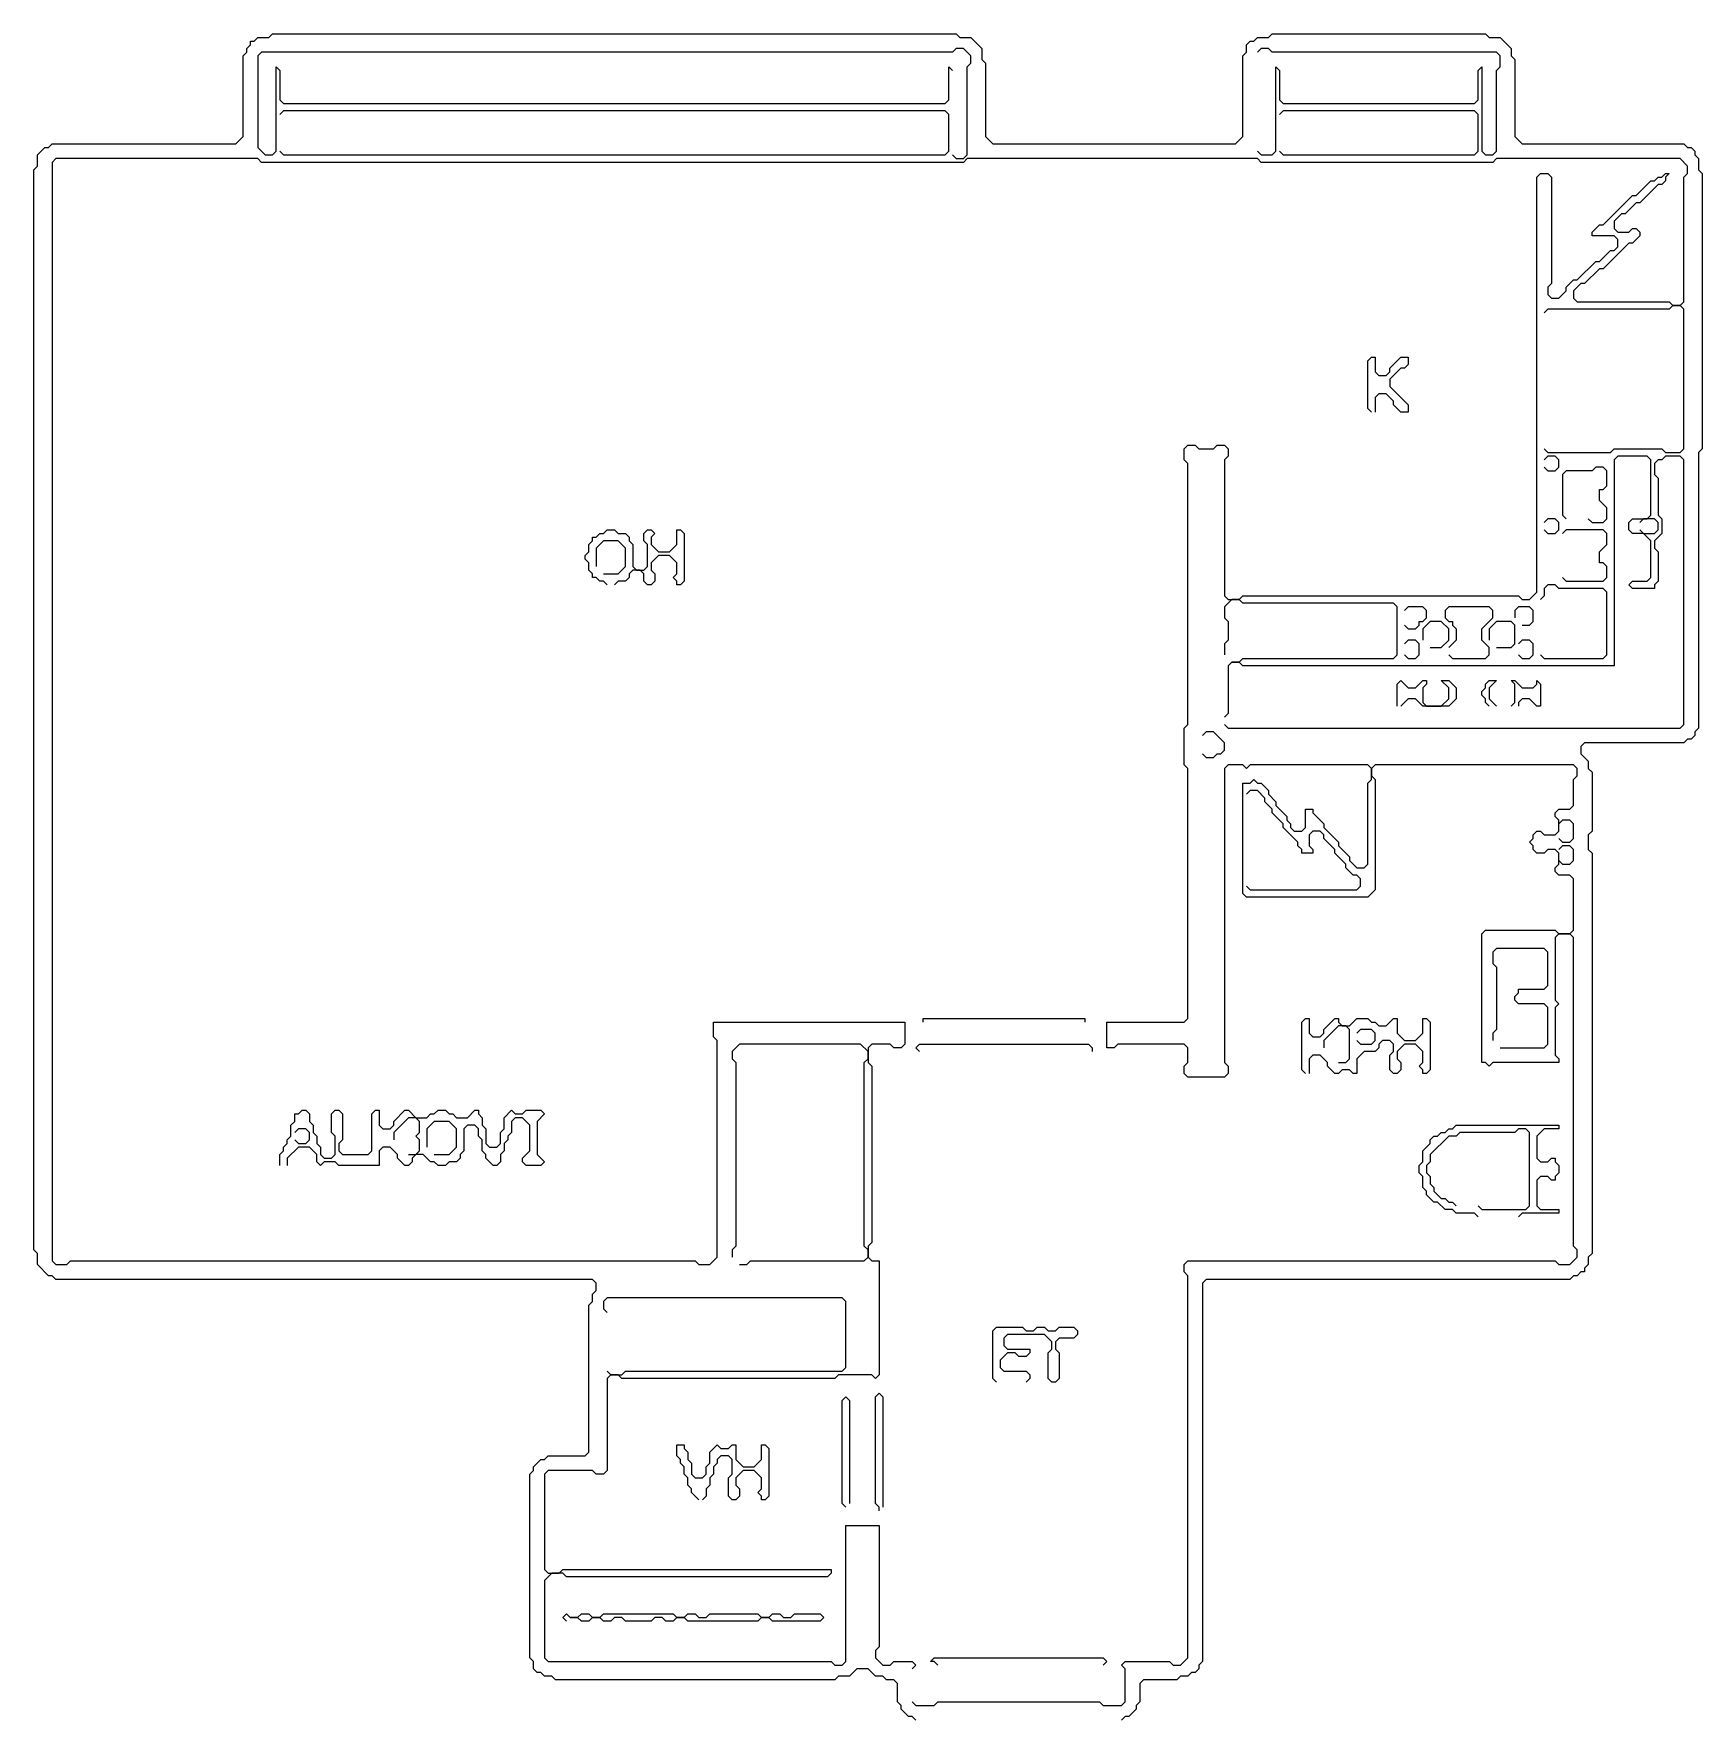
# Model space of a CAD drawing. Header units: metres. Extents: x 35 to 489, y 22 to 481.
import ezdxf

# ---------------------------------------------------------------- set-up
doc = ezdxf.new("R2010")
doc.units = ezdxf.units.M

msp = doc.modelspace()

# ---------------------------------------------------------------- linework, layer by layer
for p, q in [((93, 477), (94, 478)), ((94, 478), (94, 479)), ((94, 479), (95, 479)), ((95, 479), (96, 480)), ((96, 480), (99, 480)), ((99, 480), (100, 481)), ((100, 481), (286, 481)), ((286, 481), (287, 480)), ((287, 480), (290, 480)), ((290, 480), (293, 477)), ((365, 478), (366, 479)), ((365, 476), (365, 478)), ((366, 479), (367, 479)), ((367, 479), (368, 480)), ((368, 480), (371, 480)), ((371, 480), (372, 481)), ((372, 481), (430, 481)), ((430, 481), (431, 480)), ((431, 480), (434, 480)), ((434, 480), (437, 477)), ((92, 475), (93, 476)), ((92, 453), (92, 475)), ((93, 476), (93, 477)), ((97, 476), (96, 475)), ((96, 475), (96, 450)), ((285, 476), (97, 476)), ((286, 477), (285, 476)), ((288, 477), (286, 477)), ((290, 475), (288, 477)), ((289, 472), (290, 473)), ((290, 473), (290, 475)), ((293, 477), (293, 474)), ((293, 474), (294, 473)), ((294, 473), (294, 453)), ((364, 475), (365, 476)), ((364, 453), (364, 475)), ((369, 477), (368, 476)), ((371, 477), (369, 477)), ((372, 476), (371, 477)), ((433, 476), (372, 476)), ((434, 475), (433, 476)), ((434, 472), (434, 475)), ((437, 477), (437, 475)), ((437, 475), (438, 474)), ((438, 474), (438, 453)), ((101, 449), (101, 472)), ((101, 472), (102, 471)), ((102, 471), (102, 463)), ((284, 463), (284, 472)), ((284, 472), (285, 471)), ((289, 448), (289, 472)), ((373, 449), (373, 472)), ((373, 472), (374, 471)), ((374, 471), (374, 463)), ((428, 471), (429, 472)), ((428, 463), (428, 471)), ((429, 472), (429, 449)), ((433, 471), (434, 472)), ((433, 449), (433, 471)), ((102, 463), (103, 462)), ((103, 460), (102, 459)), ((103, 462), (283, 462)), ((283, 460), (103, 460)), ((283, 462), (284, 463)), ((284, 459), (283, 460)), ((284, 449), (284, 459)), ((374, 463), (375, 462)), ((375, 460), (374, 459)), ((375, 462), (427, 462)), ((427, 460), (375, 460)), ((427, 462), (428, 463)), ((428, 459), (427, 460)), ((428, 449), (428, 459)), ((36, 448), (38, 450)), ((38, 450), (39, 450)), ((39, 450), (40, 451)), ((40, 451), (90, 451)), ((90, 451), (92, 453)), ((96, 450), (98, 448)), ((294, 453), (296, 451)), ((296, 451), (362, 451)), ((362, 451), (364, 453)), ((438, 453), (440, 451)), ((440, 451), (484, 451)), ((484, 451), (485, 450)), ((485, 450), (486, 450)), ((486, 450), (487, 449)), ((36, 445), (36, 448)), ((41, 447), (40, 446)), ((40, 446), (40, 147)), ((96, 447), (41, 447)), ((97, 446), (96, 447)), ((288, 446), (97, 446)), ((98, 448), (100, 448)), ((100, 448), (101, 449)), ((102, 449), (103, 448)), ((103, 448), (283, 448)), ((283, 448), (284, 449)), ((285, 448), (286, 447)), ((286, 447), (288, 447)), ((288, 447), (289, 448)), ((289, 447), (288, 446)), ((368, 447), (289, 447)), ((368, 449), (369, 448)), ((369, 446), (368, 447)), ((369, 448), (372, 448)), ((432, 446), (369, 446)), ((372, 448), (373, 449)), ((374, 449), (375, 448)), ((375, 448), (427, 448)), ((427, 448), (428, 449)), ((429, 449), (430, 448)), ((430, 448), (432, 448)), ((432, 448), (433, 449)), ((433, 447), (432, 446)), ((483, 447), (433, 447)), ((485, 445), (483, 447)), ((487, 449), (487, 448)), ((487, 448), (488, 447)), ((488, 447), (488, 444)), ((35, 444), (36, 445)), ((35, 150), (35, 444)), ((444, 442), (445, 443)), ((444, 329), (444, 442)), ((445, 443), (447, 443)), ((447, 443), (448, 442)), ((448, 442), (448, 413)), ((471, 437), (475, 441)), ((475, 441), (476, 441)), ((476, 441), (477, 442)), ((477, 442), (478, 442)), ((478, 442), (479, 443)), ((479, 441), (478, 440)), ((479, 443), (480, 443)), ((480, 443), (479, 442)), ((479, 442), (479, 441)), ((484, 442), (485, 443)), ((484, 408), (484, 442)), ((485, 443), (485, 445)), ((488, 444), (489, 443)), ((489, 443), (489, 368)), ((462, 429), (470, 437)), ((470, 437), (471, 437)), ((477, 440), (472, 435)), ((478, 440), (477, 440)), ((467, 432), (465, 430)), ((468, 432), (467, 432)), ((471, 435), (468, 432)), ((472, 435), (471, 435)), ((459, 427), (461, 429)), ((459, 426), (459, 427)), ((461, 429), (462, 429)), ((465, 430), (465, 428)), ((465, 428), (466, 427)), ((466, 427), (469, 427)), ((469, 427), (470, 428)), ((470, 428), (471, 428)), ((471, 428), (472, 427)), ((472, 427), (472, 426)), ((465, 426), (459, 426)), ((469, 424), (462, 417)), ((466, 425), (465, 426)), ((465, 422), (466, 423)), ((466, 423), (466, 425)), ((470, 424), (469, 424)), ((472, 426), (470, 424)), ((455, 414), (460, 419)), ((460, 419), (461, 419)), ((461, 419), (464, 422)), ((464, 422), (465, 422)), ((452, 412), (454, 414)), ((454, 414), (455, 414)), ((461, 417), (457, 413)), ((462, 417), (461, 417)), ((448, 413), (447, 412)), ((447, 412), (447, 410)), ((447, 410), (448, 409)), ((448, 409), (450, 409)), ((450, 409), (452, 411)), ((452, 411), (452, 412)), ((456, 413), (454, 411)), ((454, 411), (454, 409)), ((454, 409), (455, 408)), ((457, 413), (456, 413)), ((447, 406), (446, 405)), ((480, 406), (447, 406)), ((455, 408), (480, 408)), ((480, 408), (481, 407)), ((481, 407), (480, 406)), ((483, 407), (481, 407)), ((481, 407), (483, 407)), ((483, 407), (484, 408)), ((484, 406), (483, 407)), ((484, 368), (484, 406)), ((398, 392), (399, 393)), ((398, 379), (398, 392)), ((399, 393), (400, 393)), ((400, 393), (400, 389)), ((404, 390), (407, 393)), ((407, 393), (409, 393)), ((409, 391), (408, 390)), ((409, 393), (409, 391)), ((400, 389), (401, 388)), ((401, 388), (403, 388)), ((403, 388), (404, 389)), ((404, 389), (404, 390)), ((407, 390), (404, 387)), ((404, 387), (404, 385)), ((408, 390), (407, 390)), ((401, 383), (400, 382)), ((400, 382), (400, 378)), ((403, 383), (401, 383)), ((405, 381), (403, 383)), ((404, 385), (409, 380)), ((405, 380), (405, 381)), ((399, 378), (398, 379)), ((407, 378), (405, 380)), ((409, 378), (407, 378)), ((409, 380), (409, 378)), ((348, 368), (349, 369)), ((348, 365), (348, 368)), ((349, 369), (351, 369)), ((351, 369), (352, 368)), ((352, 368), (356, 368)), ((356, 368), (357, 369)), ((357, 369), (359, 369)), ((359, 369), (360, 368)), ((360, 368), (360, 366)), ((446, 368), (447, 367)), ((464, 367), (465, 368)), ((465, 368), (478, 368)), ((478, 368), (479, 367)), ((483, 367), (484, 368)), ((489, 368), (488, 367)), ((349, 364), (348, 365)), ((349, 293), (349, 364)), ((360, 366), (359, 365)), ((359, 365), (359, 328)), ((447, 366), (446, 365)), ((446, 363), (447, 362)), ((447, 367), (464, 367)), ((449, 366), (447, 366)), ((450, 365), (449, 366)), ((449, 362), (450, 363)), ((450, 363), (450, 365)), ((460, 363), (459, 362)), ((462, 363), (460, 363)), ((463, 362), (462, 363)), ((466, 366), (465, 365)), ((465, 365), (465, 309)), ((474, 366), (466, 366)), ((475, 365), (474, 366)), ((475, 350), (475, 365)), ((477, 365), (476, 364)), ((476, 364), (476, 361)), ((478, 365), (477, 365)), ((479, 366), (478, 365)), ((479, 367), (483, 367)), ((483, 366), (479, 366)), ((484, 365), (483, 366)), ((484, 293), (484, 365)), ((488, 367), (488, 292)), ((447, 362), (449, 362)), ((452, 362), (451, 361)), ((451, 361), (451, 350)), ((459, 362), (452, 362)), ((463, 358), (463, 362)), ((476, 361), (477, 360)), ((477, 360), (477, 350)), ((461, 354), (461, 357)), ((461, 357), (462, 357)), ((463, 352), (461, 354)), ((462, 357), (463, 358)), ((447, 349), (446, 348)), ((449, 349), (447, 349)), ((450, 348), (449, 349)), ((451, 350), (452, 349)), ((458, 349), (459, 348)), ((462, 348), (463, 349)), ((463, 349), (463, 352)), ((469, 348), (470, 349)), ((470, 349), (474, 349)), ((473, 349), (472, 348)), ((476, 349), (473, 349)), ((474, 349), (475, 350)), ((477, 348), (476, 349)), ((477, 350), (478, 349)), ((478, 349), (478, 345)), ((188, 344), (189, 345)), ((189, 345), (190, 345)), ((190, 345), (191, 346)), ((191, 346), (193, 346)), ((193, 346), (194, 345)), ((194, 345), (196, 345)), ((196, 345), (197, 344)), ((201, 345), (202, 346)), ((201, 343), (201, 345)), ((202, 346), (203, 346)), ((203, 346), (204, 345)), ((204, 345), (203, 344)), ((210, 342), (210, 346)), ((210, 346), (211, 346)), ((211, 346), (212, 345)), ((212, 345), (212, 332)), ((446, 346), (447, 345)), ((447, 345), (449, 345)), ((449, 345), (450, 346)), ((450, 346), (450, 348)), ((452, 346), (451, 345)), ((462, 346), (452, 346)), ((459, 348), (462, 348)), ((463, 345), (462, 346)), ((463, 342), (463, 345)), ((469, 346), (469, 348)), ((470, 345), (469, 346)), ((473, 345), (470, 345)), ((472, 346), (473, 345)), ((473, 345), (476, 345)), ((475, 343), (473, 345)), ((476, 345), (477, 346)), ((478, 345), (476, 343)), ((477, 346), (477, 348)), ((185, 339), (186, 340)), ((186, 342), (187, 343)), ((186, 340), (186, 342)), ((187, 343), (187, 344)), ((187, 344), (188, 344)), ((190, 343), (188, 341)), ((188, 341), (188, 336)), ((194, 343), (190, 343)), ((196, 341), (194, 343)), ((196, 336), (196, 341)), ((197, 344), (197, 343)), ((197, 343), (198, 342)), ((198, 342), (198, 336)), ((202, 342), (201, 343)), ((202, 336), (202, 342)), ((203, 344), (203, 342)), ((203, 342), (205, 340)), ((205, 340), (208, 340)), ((208, 340), (210, 342)), ((461, 340), (463, 342)), ((461, 337), (461, 340)), ((475, 333), (475, 343)), ((476, 343), (476, 341)), ((476, 341), (477, 340)), ((477, 340), (477, 332)), ((185, 338), (185, 339)), ((186, 337), (185, 338)), ((186, 335), (186, 337)), ((194, 334), (196, 336)), ((198, 336), (199, 335)), ((201, 335), (202, 336)), ((205, 339), (203, 337)), ((203, 337), (203, 335)), ((208, 339), (205, 339)), ((210, 337), (208, 339)), ((210, 334), (210, 337)), ((462, 337), (461, 337)), ((463, 336), (462, 337)), ((463, 333), (463, 336)), ((187, 334), (186, 335)), ((187, 333), (187, 334)), ((188, 333), (187, 333)), ((189, 332), (188, 333)), ((190, 332), (189, 332)), ((190, 334), (194, 334)), ((191, 331), (190, 332)), ((194, 332), (193, 331)), ((196, 332), (194, 332)), ((197, 333), (196, 332)), ((198, 335), (197, 334)), ((197, 334), (197, 333)), ((200, 335), (198, 335)), ((199, 335), (201, 335)), ((201, 334), (200, 335)), ((201, 332), (201, 334)), ((202, 331), (201, 332)), ((203, 331), (202, 331)), ((203, 335), (204, 334)), ((204, 332), (203, 331)), ((204, 334), (204, 332)), ((209, 333), (210, 334)), ((210, 332), (209, 333)), ((210, 331), (210, 332)), ((211, 331), (210, 331)), ((212, 332), (211, 331)), ((447, 331), (446, 330)), ((449, 331), (447, 331)), ((450, 330), (449, 331)), ((451, 333), (452, 332)), ((452, 332), (462, 332)), ((462, 332), (463, 333)), ((469, 331), (470, 332)), ((470, 330), (469, 331)), ((470, 332), (474, 332)), ((474, 332), (475, 333)), ((477, 332), (476, 331)), ((476, 331), (476, 330)), ((359, 328), (360, 327)), ((361, 327), (359, 325)), ((360, 327), (363, 327)), ((363, 327), (361, 327)), ((363, 327), (364, 328)), ((364, 326), (363, 327)), ((364, 328), (439, 328)), ((405, 326), (364, 326)), ((406, 325), (405, 326)), ((439, 328), (440, 327)), ((440, 327), (442, 327)), ((442, 327), (444, 329)), ((446, 328), (445, 327)), ((446, 330), (446, 328)), ((462, 330), (450, 330)), ((463, 329), (462, 330)), ((463, 312), (463, 329)), ((476, 330), (470, 330)), ((359, 325), (359, 322)), ((359, 322), (360, 321)), ((406, 312), (406, 325)), ((409, 325), (408, 324)), ((413, 325), (409, 325)), ((414, 324), (413, 325)), ((413, 321), (414, 322)), ((414, 322), (414, 324)), ((420, 325), (419, 324)), ((419, 324), (419, 322)), ((419, 322), (420, 321)), ((431, 325), (420, 325)), ((429, 319), (432, 322)), ((432, 324), (431, 325)), ((432, 322), (432, 324)), ((439, 325), (438, 324)), ((438, 324), (438, 322)), ((442, 325), (439, 325)), ((443, 324), (442, 325)), ((443, 321), (443, 324)), ((360, 321), (360, 316)), ((408, 320), (409, 319)), ((409, 319), (411, 319)), ((411, 319), (412, 320)), ((412, 320), (412, 321)), ((412, 321), (413, 321)), ((415, 321), (413, 319)), ((413, 319), (413, 316)), ((418, 321), (415, 321)), ((420, 319), (418, 321)), ((420, 321), (421, 321)), ((420, 316), (420, 319)), ((421, 321), (421, 320)), ((421, 320), (422, 319)), ((422, 319), (422, 316)), ((429, 316), (429, 319)), ((433, 321), (431, 319)), ((431, 319), (431, 316)), ((437, 321), (433, 321)), ((438, 320), (437, 321)), ((438, 315), (438, 320)), ((440, 320), (442, 320)), ((442, 320), (443, 321)), ((360, 316), (359, 315)), ((359, 315), (359, 312)), ((409, 316), (408, 315)), ((411, 316), (409, 316)), ((412, 315), (411, 316)), ((412, 312), (412, 315)), ((415, 314), (418, 314)), ((418, 314), (420, 316)), ((422, 316), (420, 314)), ((431, 314), (429, 316)), ((431, 312), (431, 314)), ((433, 314), (437, 314)), ((437, 314), (438, 315)), ((440, 316), (439, 315)), ((442, 316), (440, 316)), ((443, 315), (442, 316)), ((443, 312), (443, 315)), ((361, 310), (360, 309)), ((360, 309), (360, 296)), ((361, 310), (363, 310)), ((363, 310), (361, 310)), ((363, 310), (364, 311)), ((364, 309), (363, 310)), ((364, 311), (405, 311)), ((465, 309), (364, 309)), ((405, 311), (406, 312)), ((408, 312), (409, 311)), ((409, 311), (411, 311)), ((411, 311), (412, 312)), ((420, 312), (421, 311)), ((421, 311), (430, 311)), ((430, 311), (431, 312)), ((439, 312), (440, 311)), ((440, 311), (442, 311)), ((442, 311), (443, 312)), ((445, 312), (446, 311)), ((446, 311), (462, 311)), ((462, 311), (463, 312)), ((406, 304), (407, 305)), ((406, 298), (406, 304)), ((407, 305), (409, 303)), ((409, 303), (411, 303)), ((411, 303), (413, 305)), ((413, 305), (414, 305)), ((414, 304), (413, 303)), ((413, 303), (413, 299)), ((414, 305), (414, 304)), ((420, 303), (418, 305)), ((418, 305), (420, 305)), ((420, 305), (422, 303)), ((420, 300), (420, 303)), ((422, 303), (422, 300)), ((429, 302), (430, 303)), ((430, 304), (431, 305)), ((430, 303), (430, 304)), ((431, 305), (433, 305)), ((433, 305), (431, 303)), ((431, 303), (431, 300)), ((438, 304), (437, 305)), ((437, 305), (438, 305)), ((438, 305), (440, 303)), ((438, 299), (438, 304)), ((440, 303), (443, 303)), ((443, 303), (444, 304)), ((444, 304), (444, 305)), ((444, 305), (445, 304)), ((445, 304), (445, 298)), ((409, 300), (407, 298)), ((411, 300), (409, 300)), ((413, 298), (411, 300)), ((413, 299), (414, 298)), ((418, 298), (420, 300)), ((422, 300), (420, 298)), ((429, 301), (429, 302)), ((430, 300), (429, 301)), ((430, 299), (430, 300)), ((431, 298), (430, 299)), ((431, 300), (433, 298)), ((437, 298), (438, 299)), ((440, 300), (439, 299)), ((439, 299), (439, 298)), ((442, 300), (440, 300)), ((444, 298), (442, 300)), ((360, 296), (359, 295)), ((420, 298), (413, 298)), ((414, 298), (418, 298)), ((445, 298), (444, 298)), ((348, 292), (349, 293)), ((348, 282), (348, 292)), ((354, 291), (353, 290)), ((356, 291), (354, 291)), ((359, 288), (356, 291)), ((359, 293), (360, 292)), ((360, 292), (483, 292)), ((483, 292), (484, 293)), ((487, 290), (486, 289)), ((488, 292), (487, 291)), ((487, 291), (487, 290)), ((353, 285), (354, 284)), ((356, 284), (357, 285)), ((357, 285), (358, 285)), ((358, 285), (359, 286)), ((359, 286), (359, 288)), ((457, 288), (456, 287)), ((456, 287), (456, 285)), ((456, 285), (458, 283)), ((484, 288), (457, 288)), ((485, 289), (484, 288)), ((486, 289), (485, 289)), ((349, 281), (348, 282)), ((349, 213), (349, 281)), ((354, 284), (356, 284)), ((360, 282), (359, 281)), ((359, 281), (359, 201)), ((364, 282), (360, 282)), ((365, 281), (364, 282)), ((366, 282), (365, 281)), ((398, 282), (366, 282)), ((399, 281), (398, 282)), ((400, 282), (399, 281)), ((399, 281), (399, 279)), ((399, 278), (399, 281)), ((454, 282), (400, 282)), ((455, 281), (454, 282)), ((455, 279), (455, 281)), ((458, 283), (458, 281)), ((458, 281), (459, 280)), ((459, 280), (459, 264)), ((364, 247), (364, 277)), ((364, 277), (366, 277)), ((366, 277), (367, 278)), ((367, 278), (368, 277)), ((368, 277), (369, 277)), ((369, 277), (371, 275)), ((398, 277), (399, 278)), ((398, 255), (398, 277)), ((399, 279), (400, 278)), ((400, 278), (400, 248)), ((454, 278), (455, 279)), ((454, 271), (454, 278)), ((366, 275), (365, 274)), ((368, 275), (366, 275)), ((370, 273), (368, 275)), ((370, 272), (370, 273)), ((372, 270), (370, 272)), ((371, 275), (371, 274)), ((371, 274), (373, 272)), ((373, 272), (373, 271)), ((373, 271), (376, 268)), ((453, 270), (454, 271)), ((372, 269), (372, 270)), ((375, 266), (372, 269)), ((376, 268), (376, 267)), ((376, 267), (377, 266)), ((381, 265), (381, 270)), ((381, 270), (383, 270)), ((383, 270), (383, 269)), ((383, 269), (386, 266)), ((449, 269), (450, 270)), ((449, 268), (449, 269)), ((450, 267), (449, 268)), ((450, 270), (453, 270)), ((451, 267), (450, 266)), ((450, 264), (450, 267)), ((453, 267), (451, 267)), ((454, 266), (453, 267)), ((375, 265), (375, 266)), ((379, 261), (375, 265)), ((377, 266), (377, 265)), ((377, 265), (378, 264)), ((378, 264), (380, 264)), ((380, 264), (381, 265)), ((383, 264), (382, 263)), ((382, 263), (382, 260)), ((385, 264), (383, 264)), ((386, 263), (385, 264)), ((386, 266), (386, 265)), ((386, 265), (390, 261)), ((386, 262), (386, 263)), ((389, 259), (386, 262)), ((442, 261), (443, 262)), ((443, 263), (444, 264)), ((443, 262), (443, 263)), ((444, 264), (445, 264)), ((445, 264), (446, 263)), ((446, 263), (449, 263)), ((449, 263), (450, 264)), ((450, 262), (451, 261)), ((453, 261), (454, 262)), ((454, 262), (454, 266)), ((459, 264), (458, 263)), ((458, 263), (458, 259)), ((379, 260), (379, 261)), ((380, 259), (379, 260)), ((380, 258), (380, 259)), ((383, 258), (380, 258)), ((382, 260), (383, 259)), ((383, 259), (383, 258)), ((389, 258), (389, 259)), ((392, 255), (389, 258)), ((390, 261), (390, 260)), ((390, 260), (393, 257)), ((443, 260), (442, 261)), ((443, 259), (443, 260)), ((444, 258), (443, 259)), ((446, 258), (444, 258)), ((447, 259), (446, 258)), ((449, 259), (447, 259)), ((450, 258), (449, 259)), ((451, 260), (450, 259)), ((450, 255), (450, 258)), ((451, 261), (453, 261)), ((453, 260), (451, 260)), ((454, 259), (453, 260)), ((454, 256), (454, 259)), ((458, 259), (459, 258)), ((459, 258), (459, 149)), ((392, 254), (392, 255)), ((394, 252), (392, 254)), ((393, 257), (393, 256)), ((393, 256), (395, 254)), ((395, 254), (397, 254)), ((397, 254), (398, 255)), ((449, 254), (450, 255)), ((449, 253), (449, 254)), ((450, 252), (449, 253)), ((450, 256), (451, 255)), ((451, 255), (453, 255)), ((453, 255), (454, 256)), ((365, 249), (366, 248)), ((366, 248), (395, 248)), ((395, 252), (394, 252)), ((396, 251), (395, 252)), ((395, 248), (396, 249)), ((396, 249), (396, 251)), ((400, 248), (398, 246)), ((453, 252), (450, 252)), ((454, 251), (453, 252)), ((454, 237), (454, 251)), ((365, 246), (364, 247)), ((398, 246), (365, 246)), ((429, 236), (430, 237)), ((429, 201), (429, 236)), ((430, 237), (449, 237)), ((449, 237), (450, 236)), ((450, 236), (449, 235)), ((449, 235), (449, 218)), ((453, 236), (450, 236)), ((450, 236), (453, 236)), ((453, 236), (454, 237)), ((454, 235), (453, 236)), ((454, 151), (454, 235)), ((433, 232), (432, 231)), ((432, 231), (432, 228)), ((446, 232), (433, 232)), ((447, 231), (446, 232)), ((447, 222), (447, 231)), ((432, 228), (433, 227)), ((433, 227), (433, 210)), ((439, 220), (439, 221)), ((439, 221), (446, 221)), ((446, 221), (447, 222)), ((438, 219), (439, 220)), ((438, 218), (438, 219)), ((439, 217), (438, 218)), ((446, 217), (439, 217)), ((447, 216), (446, 217)), ((447, 206), (447, 216)), ((449, 218), (450, 217)), ((450, 217), (449, 216)), ((449, 216), (449, 203)), ((220, 208), (220, 212)), ((220, 212), (272, 212)), ((272, 212), (272, 206)), ((277, 212), (277, 213)), ((277, 213), (321, 213)), ((321, 213), (321, 212)), ((327, 205), (327, 212)), ((327, 212), (348, 212)), ((348, 212), (349, 213)), ((380, 212), (381, 213)), ((380, 199), (380, 212)), ((381, 213), (382, 213)), ((382, 213), (382, 209)), ((386, 210), (389, 213)), ((389, 213), (390, 213)), ((390, 213), (390, 212)), ((390, 212), (391, 211)), ((393, 211), (395, 213)), ((395, 213), (398, 213)), ((398, 213), (399, 212)), ((399, 212), (400, 212)), ((400, 212), (401, 211)), ((403, 211), (405, 213)), ((405, 213), (406, 213)), ((406, 213), (406, 209)), ((413, 209), (413, 213)), ((413, 213), (414, 213)), ((414, 213), (415, 212)), ((415, 212), (415, 199)), ((221, 207), (220, 208)), ((221, 148), (221, 207)), ((382, 209), (383, 208)), ((383, 208), (385, 208)), ((385, 208), (386, 209)), ((390, 211), (386, 207)), ((386, 209), (386, 210)), ((386, 207), (386, 205)), ((392, 211), (390, 211)), ((391, 211), (393, 211)), ((393, 210), (392, 211)), ((393, 202), (393, 210)), ((396, 210), (395, 209)), ((395, 207), (396, 206)), ((399, 210), (396, 210)), ((400, 209), (399, 210)), ((399, 206), (400, 207)), ((400, 207), (400, 209)), ((401, 211), (403, 211)), ((402, 207), (401, 206)), ((404, 207), (402, 207)), ((405, 206), (404, 207)), ((406, 209), (408, 207)), ((408, 207), (411, 207)), ((411, 207), (413, 209)), ((433, 210), (432, 209)), ((432, 209), (432, 207)), ((227, 206), (225, 204)), ((225, 204), (225, 202)), ((225, 202), (226, 201)), ((260, 206), (227, 206)), ((262, 204), (260, 206)), ((261, 201), (262, 202)), ((263, 206), (262, 205)), ((262, 205), (262, 201)), ((262, 202), (262, 204)), ((268, 206), (263, 206)), ((269, 205), (268, 206)), ((271, 205), (269, 205)), ((272, 206), (271, 205)), ((275, 205), (276, 206)), ((276, 204), (275, 205)), ((276, 206), (322, 206)), ((322, 206), (323, 205)), ((323, 205), (323, 204)), ((329, 205), (327, 205)), ((330, 206), (329, 205)), ((348, 206), (330, 206)), ((349, 205), (348, 206)), ((349, 201), (349, 205)), ((383, 203), (382, 202)), ((382, 202), (382, 198)), ((385, 203), (383, 203)), ((387, 201), (385, 203)), ((392, 201), (393, 202)), ((397, 204), (395, 202)), ((395, 202), (395, 198)), ((396, 206), (399, 206)), ((400, 204), (397, 204)), ((401, 205), (400, 204)), ((401, 206), (401, 205)), ((404, 203), (405, 204)), ((404, 199), (404, 203)), ((405, 204), (405, 206)), ((408, 206), (406, 204)), ((406, 204), (406, 202)), ((406, 202), (407, 201)), ((411, 206), (408, 206)), ((413, 204), (411, 206)), ((413, 201), (413, 204)), ((434, 205), (446, 205)), ((446, 205), (447, 206)), ((449, 203), (450, 202)), ((450, 202), (450, 201)), ((226, 201), (226, 151)), ((261, 151), (261, 201)), ((262, 201), (263, 200)), ((263, 200), (263, 152)), ((348, 200), (349, 201)), ((348, 198), (348, 200)), ((349, 197), (348, 198)), ((359, 201), (360, 200)), ((360, 198), (359, 197)), ((360, 200), (360, 198)), ((381, 198), (380, 199)), ((387, 200), (387, 201)), ((389, 198), (387, 200)), ((390, 198), (389, 198)), ((390, 201), (392, 201)), ((391, 199), (390, 198)), ((393, 199), (391, 199)), ((394, 198), (393, 199)), ((395, 198), (394, 198)), ((405, 198), (404, 199)), ((406, 198), (405, 198)), ((407, 199), (406, 198)), ((407, 201), (407, 199)), ((412, 200), (413, 201)), ((413, 199), (412, 200)), ((413, 198), (413, 199)), ((414, 198), (413, 198)), ((415, 199), (414, 198)), ((430, 201), (429, 201)), ((431, 200), (430, 201)), ((432, 201), (431, 200)), ((450, 201), (432, 201)), ((359, 197), (349, 197)), ((105, 184), (106, 185)), ((105, 181), (105, 184)), ((106, 185), (106, 187)), ((106, 187), (107, 187)), ((107, 187), (108, 188)), ((108, 188), (109, 188)), ((109, 188), (110, 187)), ((110, 187), (110, 185)), ((110, 185), (111, 184)), ((111, 184), (111, 182)), ((116, 187), (117, 188)), ((116, 182), (116, 187)), ((117, 188), (118, 188)), ((118, 188), (119, 187)), ((119, 187), (119, 180)), ((127, 187), (128, 188)), ((127, 177), (127, 187)), ((128, 188), (129, 188)), ((129, 188), (129, 184)), ((129, 184), (130, 183)), ((132, 183), (133, 184)), ((133, 185), (136, 188)), ((137, 186), (133, 182)), ((133, 184), (133, 185)), ((136, 188), (137, 188)), ((137, 188), (139, 186)), ((139, 186), (137, 186)), ((139, 186), (142, 186)), ((140, 185), (139, 186)), ((140, 182), (140, 185)), ((142, 186), (143, 187)), ((144, 185), (142, 183)), ((143, 187), (144, 187)), ((144, 187), (145, 188)), ((148, 185), (144, 185)), ((145, 188), (147, 188)), ((147, 188), (148, 187)), ((148, 187), (149, 187)), ((150, 183), (148, 185)), ((149, 187), (150, 186)), ((150, 186), (153, 186)), ((153, 184), (152, 183)), ((153, 186), (155, 188)), ((155, 184), (153, 184)), ((155, 188), (156, 188)), ((156, 183), (155, 184)), ((156, 188), (156, 187)), ((156, 187), (157, 186)), ((157, 186), (157, 184)), ((157, 184), (158, 183)), ((163, 186), (165, 188)), ((163, 183), (163, 186)), ((165, 188), (166, 187)), ((166, 186), (165, 185)), ((165, 185), (165, 182)), ((166, 187), (168, 187)), ((168, 186), (166, 186)), ((168, 187), (169, 188)), ((170, 184), (168, 186)), ((169, 188), (173, 188)), ((170, 177), (170, 184)), ((174, 187), (172, 185)), ((172, 185), (172, 176)), ((173, 188), (174, 187)), ((421, 183), (422, 184)), ((422, 184), (450, 184)), ((450, 184), (450, 183)), ((104, 180), (105, 181)), ((104, 179), (104, 180)), ((107, 183), (106, 182)), ((106, 180), (107, 179)), ((109, 183), (107, 183)), ((110, 182), (109, 183)), ((109, 179), (110, 180)), ((110, 180), (110, 182)), ((111, 182), (112, 181)), ((112, 181), (112, 179)), ((117, 181), (116, 182)), ((117, 176), (117, 181)), ((119, 180), (118, 179)), ((130, 183), (132, 183)), ((133, 182), (133, 180)), ((139, 181), (140, 182)), ((140, 180), (139, 181)), ((140, 177), (140, 180)), ((142, 183), (142, 178)), ((150, 178), (150, 183)), ((152, 183), (152, 177)), ((156, 181), (156, 183)), ((157, 180), (156, 181)), ((157, 177), (157, 180)), ((158, 183), (158, 179)), ((162, 182), (163, 183)), ((162, 179), (162, 182)), ((164, 180), (163, 179)), ((165, 182), (164, 181)), ((164, 181), (164, 180)), ((415, 180), (416, 181)), ((420, 181), (415, 176)), ((415, 179), (415, 180)), ((416, 181), (417, 181)), ((417, 181), (418, 182)), ((418, 182), (419, 182)), ((419, 182), (420, 183)), ((420, 183), (421, 183)), ((422, 181), (420, 181)), ((423, 182), (422, 181)), ((438, 182), (423, 182)), ((439, 183), (438, 182)), ((441, 183), (439, 183)), ((442, 182), (441, 183)), ((442, 162), (442, 182)), ((446, 183), (444, 181)), ((444, 181), (444, 175)), ((450, 183), (446, 183)), ((102, 176), (103, 177)), ((102, 173), (102, 176)), ((103, 178), (104, 179)), ((103, 177), (103, 178)), ((107, 178), (104, 175)), ((104, 175), (104, 173)), ((107, 179), (109, 179)), ((110, 178), (107, 178)), ((112, 176), (110, 178)), ((112, 179), (113, 178)), ((112, 174), (112, 176)), ((113, 178), (113, 176)), ((113, 176), (114, 175)), ((114, 175), (116, 175)), ((116, 175), (117, 176)), ((118, 179), (118, 177)), ((118, 177), (119, 176)), ((119, 176), (126, 176)), ((126, 176), (127, 177)), ((130, 178), (129, 177)), ((129, 177), (129, 173)), ((132, 178), (130, 178)), ((134, 176), (132, 178)), ((134, 175), (134, 176)), ((136, 173), (134, 175)), ((137, 176), (139, 176)), ((139, 176), (138, 175)), ((138, 175), (138, 174)), ((139, 176), (140, 177)), ((141, 176), (139, 176)), ((143, 174), (141, 176)), ((144, 176), (148, 176)), ((148, 176), (150, 178)), ((151, 175), (150, 174)), ((152, 177), (151, 176)), ((151, 176), (151, 175)), ((158, 176), (157, 177)), ((158, 179), (159, 178)), ((158, 175), (158, 176)), ((160, 173), (158, 175)), ((159, 178), (161, 178)), ((161, 178), (162, 179)), ((163, 177), (162, 176)), ((162, 176), (162, 174)), ((163, 179), (163, 177)), ((168, 175), (170, 177)), ((168, 174), (168, 175)), ((172, 176), (174, 174)), ((413, 177), (415, 179)), ((413, 174), (413, 177)), ((415, 176), (415, 174)), ((444, 175), (445, 174)), ((447, 174), (448, 175)), ((448, 175), (449, 175)), ((449, 175), (449, 174)), ((113, 173), (112, 174)), ((114, 174), (113, 173)), ((117, 174), (114, 174)), ((118, 173), (117, 174)), ((129, 173), (118, 173)), ((137, 173), (136, 173)), ((138, 174), (137, 173)), ((144, 174), (143, 174)), ((145, 173), (144, 174)), ((147, 173), (145, 173)), ((148, 174), (147, 173)), ((150, 174), (148, 174)), ((161, 173), (160, 173)), ((162, 174), (161, 173)), ((169, 173), (168, 174)), ((173, 173), (169, 173)), ((174, 174), (173, 173)), ((412, 173), (413, 174)), ((412, 171), (412, 173)), ((413, 170), (412, 171)), ((413, 167), (413, 170)), ((415, 174), (414, 173)), ((414, 173), (414, 171)), ((414, 171), (415, 170)), ((415, 170), (415, 168)), ((445, 170), (444, 169)), ((445, 174), (447, 174)), ((447, 170), (445, 170)), ((448, 169), (447, 170)), ((449, 174), (450, 173)), ((450, 171), (449, 170)), ((449, 170), (449, 169)), ((450, 173), (450, 171)), ((414, 166), (413, 167)), ((414, 165), (414, 166)), ((415, 168), (416, 167)), ((416, 167), (416, 166)), ((416, 166), (418, 164)), ((444, 169), (444, 162)), ((449, 169), (448, 169)), ((416, 163), (414, 165)), ((417, 163), (416, 163)), ((419, 161), (417, 163)), ((418, 164), (419, 164)), ((419, 164), (420, 163)), ((421, 161), (419, 161)), ((420, 163), (421, 163)), ((421, 163), (422, 162)), ((422, 160), (421, 161)), ((428, 162), (429, 161)), ((429, 161), (441, 161)), ((441, 161), (442, 162)), ((444, 162), (445, 161)), ((445, 161), (450, 161)), ((450, 161), (450, 160)), ((427, 160), (422, 160)), ((428, 159), (427, 160)), ((440, 160), (439, 159)), ((450, 160), (440, 160)), ((263, 152), (262, 151)), ((36, 149), (35, 150)), ((36, 146), (36, 149)), ((40, 147), (41, 146)), ((44, 146), (45, 147)), ((45, 147), (215, 147)), ((215, 147), (216, 146)), ((219, 146), (221, 148)), ((226, 151), (225, 150)), ((225, 150), (225, 148)), ((229, 146), (230, 147)), ((230, 147), (261, 147)), ((262, 150), (261, 151)), ((261, 147), (262, 148)), ((262, 151), (262, 148)), ((262, 148), (262, 150)), ((262, 148), (263, 147)), ((263, 147), (265, 147)), ((265, 147), (265, 116)), ((348, 146), (349, 147)), ((349, 147), (449, 147)), ((449, 147), (450, 146)), ((453, 146), (455, 148)), ((455, 150), (454, 151)), ((455, 148), (455, 150)), ((459, 149), (458, 148)), ((458, 148), (458, 146)), ((39, 143), (36, 146)), ((40, 143), (39, 143)), ((41, 142), (40, 143)), ((41, 146), (44, 146)), ((216, 146), (219, 146)), ((227, 146), (229, 146)), ((348, 144), (348, 146)), ((349, 143), (348, 144)), ((349, 39), (349, 143)), ((450, 146), (453, 146)), ((454, 143), (453, 142)), ((455, 143), (454, 143)), ((456, 144), (455, 143)), ((457, 144), (456, 144)), ((458, 146), (457, 145)), ((457, 145), (457, 144)), ((187, 142), (41, 142)), ((188, 141), (187, 142)), ((187, 138), (188, 139)), ((187, 136), (187, 138)), ((188, 139), (188, 141)), ((354, 142), (353, 141)), ((353, 141), (353, 38)), ((453, 142), (354, 142)), ((186, 135), (187, 136)), ((186, 95), (186, 135)), ((191, 137), (190, 136)), ((190, 136), (190, 134)), ((190, 134), (191, 133)), ((255, 137), (191, 137)), ((256, 136), (255, 137)), ((256, 118), (256, 136)), ((296, 128), (297, 129)), ((297, 129), (304, 129)), ((304, 129), (305, 128)), ((307, 128), (308, 129)), ((308, 129), (310, 129)), ((310, 129), (311, 128)), ((313, 128), (314, 129)), ((314, 129), (318, 129)), ((318, 129), (319, 128)), ((296, 115), (296, 128)), ((300, 127), (299, 126)), ((299, 126), (299, 124)), ((299, 124), (300, 123)), ((310, 127), (300, 127)), ((305, 128), (307, 128)), ((312, 125), (310, 127)), ((311, 128), (313, 128)), ((312, 123), (312, 125)), ((314, 126), (313, 125)), ((313, 125), (313, 123)), ((318, 126), (314, 126)), ((319, 127), (318, 126)), ((319, 128), (319, 127)), ((300, 122), (298, 120)), ((298, 120), (298, 118)), ((300, 123), (306, 123)), ((302, 122), (300, 122)), ((303, 121), (302, 122)), ((305, 121), (303, 121)), ((306, 122), (305, 121)), ((306, 123), (306, 122)), ((311, 122), (312, 123)), ((311, 115), (311, 122)), ((313, 123), (314, 122)), ((314, 122), (314, 115)), ((191, 117), (192, 116)), ((192, 116), (191, 115)), ((191, 115), (191, 90)), ((192, 116), (195, 116)), ((194, 116), (192, 116)), ((195, 115), (194, 116)), ((195, 116), (196, 117)), ((253, 115), (195, 115)), ((196, 117), (255, 117)), ((254, 116), (253, 115)), ((263, 116), (254, 116)), ((255, 117), (256, 118)), ((264, 115), (263, 116)), ((265, 116), (264, 115)), ((297, 114), (296, 115)), ((298, 118), (299, 117)), ((299, 117), (305, 117)), ((305, 117), (306, 116)), ((306, 115), (305, 114)), ((306, 116), (306, 115)), ((312, 114), (311, 115)), ((314, 115), (313, 114)), ((264, 110), (265, 111)), ((265, 111), (266, 110)), ((313, 114), (312, 114)), ((255, 109), (256, 110)), ((255, 81), (255, 109)), ((256, 110), (257, 109)), ((257, 109), (257, 81)), ((264, 81), (264, 110)), ((266, 110), (266, 80)), ((210, 94), (210, 97)), ((210, 97), (212, 97)), ((212, 97), (212, 96)), ((219, 95), (221, 97)), ((221, 97), (222, 96)), ((224, 96), (225, 97)), ((225, 97), (226, 97)), ((226, 97), (226, 93)), ((233, 93), (233, 97)), ((233, 97), (234, 97)), ((234, 97), (235, 96)), ((171, 91), (173, 93)), ((173, 93), (174, 93)), ((174, 93), (175, 94)), ((175, 94), (185, 94)), ((185, 94), (186, 95)), ((211, 93), (210, 94)), ((211, 92), (211, 93)), ((212, 91), (211, 92)), ((212, 96), (213, 95)), ((213, 95), (213, 93)), ((213, 93), (214, 92)), ((214, 92), (214, 89)), ((218, 91), (219, 92)), ((219, 92), (219, 95)), ((221, 92), (220, 91)), ((222, 94), (221, 93)), ((221, 93), (221, 92)), ((222, 96), (224, 96)), ((224, 94), (222, 94)), ((225, 93), (224, 94)), ((225, 89), (225, 93)), ((226, 93), (228, 91)), ((231, 91), (233, 93)), ((235, 96), (235, 83)), ((170, 89), (171, 90)), ((170, 39), (170, 89)), ((171, 90), (171, 91)), ((175, 90), (174, 89)), ((174, 89), (174, 63)), ((187, 90), (175, 90)), ((188, 89), (187, 90)), ((190, 89), (188, 89)), ((191, 90), (190, 89)), ((212, 89), (212, 91)), ((213, 88), (212, 89)), ((213, 86), (213, 88)), ((214, 89), (215, 88)), ((215, 88), (217, 88)), ((217, 88), (218, 89)), ((218, 89), (218, 91)), ((220, 89), (219, 88)), ((219, 88), (219, 86)), ((220, 91), (220, 89)), ((224, 88), (225, 89)), ((224, 83), (224, 88)), ((228, 90), (226, 88)), ((226, 88), (226, 86)), ((228, 91), (231, 91)), ((231, 90), (228, 90)), ((233, 88), (231, 90)), ((233, 85), (233, 88)), ((214, 85), (213, 86)), ((214, 84), (214, 85)), ((216, 82), (214, 84)), ((218, 83), (217, 82)), ((219, 86), (218, 85)), ((218, 85), (218, 83)), ((225, 82), (224, 83)), ((226, 86), (227, 85)), ((227, 83), (226, 82)), ((227, 85), (227, 83)), ((232, 84), (233, 85)), ((233, 83), (232, 84)), ((233, 82), (233, 83)), ((235, 83), (234, 82)), ((226, 82), (225, 82)), ((234, 82), (233, 82)), ((256, 80), (255, 81)), ((265, 80), (264, 81)), ((265, 79), (265, 80)), ((256, 38), (256, 75)), ((256, 75), (265, 75)), ((265, 75), (265, 42)), ((174, 63), (175, 62)), ((176, 62), (174, 60)), ((174, 60), (174, 39)), ((175, 62), (178, 62)), ((179, 62), (176, 62)), ((178, 62), (179, 63)), ((179, 63), (252, 63)), ((180, 61), (179, 62)), ((251, 61), (180, 61)), ((252, 62), (251, 61)), ((252, 63), (252, 62)), ((179, 50), (180, 51)), ((180, 51), (181, 50)), ((183, 50), (184, 51)), ((184, 51), (186, 51)), ((186, 51), (187, 50)), ((189, 50), (190, 51)), ((190, 51), (209, 51)), ((209, 51), (210, 50)), ((212, 50), (213, 51)), ((213, 51), (215, 51)), ((215, 51), (216, 50)), ((218, 50), (219, 51)), ((219, 51), (232, 51)), ((232, 51), (233, 50)), ((235, 50), (236, 51)), ((236, 51), (238, 51)), ((238, 51), (239, 50)), ((241, 50), (242, 51)), ((242, 51), (249, 51)), ((249, 51), (250, 50)), ((180, 49), (179, 50)), ((181, 50), (183, 50)), ((183, 50), (181, 50)), ((184, 49), (183, 50)), ((186, 49), (184, 49)), ((187, 50), (186, 49)), ((187, 50), (189, 50)), ((189, 50), (187, 50)), ((190, 49), (189, 50)), ((192, 49), (190, 49)), ((193, 50), (192, 49)), ((195, 50), (193, 50)), ((196, 49), (195, 50)), ((203, 49), (196, 49)), ((204, 50), (203, 49)), ((206, 50), (204, 50)), ((207, 49), (206, 50)), ((209, 49), (207, 49)), ((210, 50), (209, 49)), ((210, 50), (212, 50)), ((212, 50), (210, 50)), ((213, 49), (212, 50)), ((232, 49), (213, 49)), ((216, 50), (218, 50)), ((233, 50), (232, 49)), ((233, 50), (235, 50)), ((235, 50), (233, 50)), ((236, 49), (235, 50)), ((249, 49), (236, 49)), ((239, 50), (241, 50)), ((250, 50), (249, 49)), ((265, 42), (264, 41)), ((171, 38), (170, 39)), ((171, 36), (171, 38)), ((174, 39), (175, 38)), ((175, 38), (252, 38)), ((252, 38), (253, 37)), ((253, 37), (255, 37)), ((255, 37), (256, 38)), ((264, 41), (264, 39)), ((264, 39), (266, 37)), ((266, 37), (268, 37)), ((268, 37), (269, 38)), ((269, 38), (274, 38)), ((274, 38), (275, 37)), ((275, 37), (274, 36)), ((279, 38), (280, 39)), ((280, 38), (279, 38)), ((280, 39), (326, 39)), ((281, 37), (280, 38)), ((326, 39), (327, 38)), ((327, 38), (326, 37)), ((331, 37), (332, 38)), ((332, 36), (331, 37)), ((332, 38), (344, 38)), ((344, 38), (345, 37)), ((345, 37), (347, 37)), ((347, 37), (349, 39)), ((353, 38), (352, 37)), ((352, 37), (352, 36)), ((172, 35), (171, 36)), ((173, 35), (172, 35)), ((174, 34), (173, 35)), ((176, 34), (174, 34)), ((177, 33), (176, 34)), ((253, 33), (177, 33)), ((254, 34), (253, 33)), ((257, 34), (254, 34)), ((259, 36), (257, 34)), ((262, 36), (259, 36)), ((264, 34), (262, 36)), ((266, 34), (264, 34)), ((267, 33), (266, 34)), ((269, 33), (267, 33)), ((270, 32), (269, 33)), ((332, 27), (332, 36)), ((337, 33), (336, 32)), ((346, 33), (337, 33)), ((347, 34), (346, 33)), ((349, 34), (347, 34)), ((350, 35), (349, 34)), ((351, 35), (350, 35)), ((352, 36), (351, 35)), ((270, 27), (270, 32)), ((336, 32), (336, 27)), ((271, 26), (270, 27)), ((271, 25), (271, 26)), ((273, 23), (271, 25)), ((274, 23), (273, 23)), ((274, 27), (275, 26)), ((275, 22), (274, 23)), ((275, 26), (280, 26)), ((280, 26), (281, 27)), ((281, 27), (325, 27)), ((325, 27), (326, 26)), ((326, 26), (331, 26)), ((331, 26), (332, 27)), ((332, 23), (331, 22)), ((333, 23), (332, 23)), ((335, 25), (333, 23)), ((336, 27), (335, 26)), ((335, 26), (335, 25))]:
    msp.add_line(p, q)

doc.saveas('drawing.dxf')
